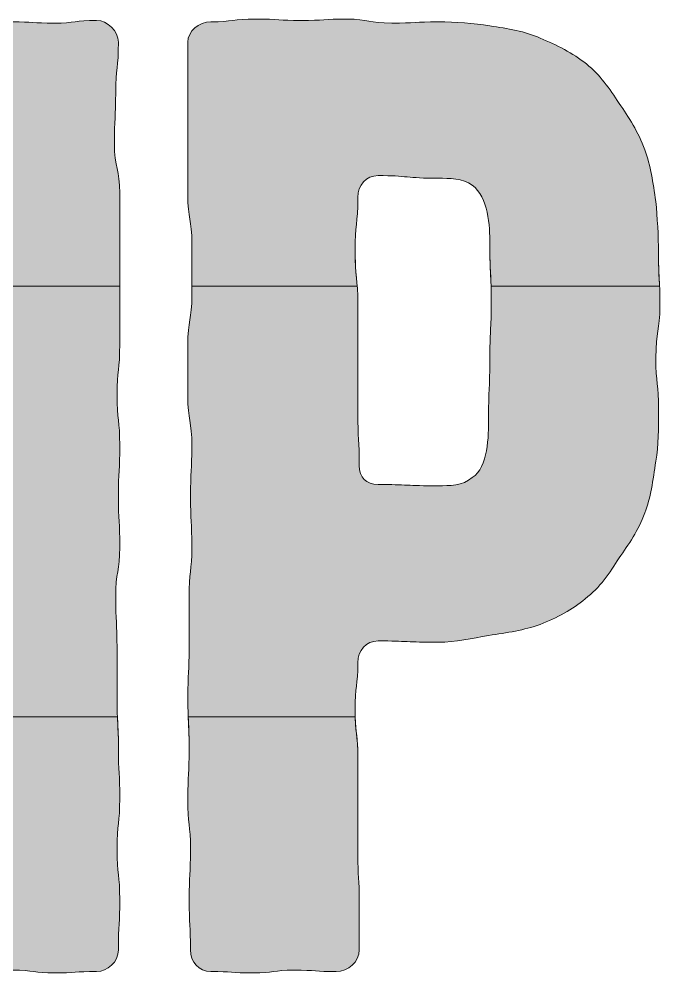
# Model space of a CAD drawing. Header units: inches. Extents: x 178 to 902, y -1017 to -53.
# Drawn here: x 533.2 to 668, y -826.6 to -626 of the extents above; entities that cross this region are included whole.
import ezdxf

# ---------------------------------------------------------------- set-up
doc = ezdxf.new("R2010")
doc.units = ezdxf.units.IN
doc.header["$MEASUREMENT"] = 0
doc.layers.add('Layer 1', color=7, linetype='Continuous')

# ---------------------------------------------------------------- blocks, each defined once
blk = doc.blocks.new('block 5')
at = {"layer": 'Layer 1', "true_color": 0x2b568d}
h = blk.add_hatch(color=167, dxfattribs=at)
h.dxf.hatch_style = 2
edge = h.paths.add_edge_path()
edge.add_spline(control_points=[(554.37, -790.02), (554.37, -795.17), (553.8, -795.17), (553.8, -800.6), (553.8, -806.04), (554.37, -806.04), (554.37, -811.19), (554.37, -816.34), (554.09, -816.34), (554.09, -821.78), (554.09, -824.35), (551.8, -826.36), (549.51, -826.36), (544.93, -826.36), (544.93, -826.64), (540.64, -826.64), (536.34, -826.64), (536.34, -826.07), (531.77, -826.07), (527.47, -825.79), (527.47, -826.07), (522.9, -826.07), (520.61, -826.07), (518.6, -824.35), (518.6, -821.78), (518.6, -816.63), (518.89, -816.63), (518.89, -811.19), (518.89, -806.04), (518.6, -806.04), (518.6, -800.6), (518.6, -795.45), (518.6, -795.45), (518.6, -790.02), (518.6, -784.87), (518.32, -784.87), (518.32, -779.43), (518.32, -773.99), (518.32, -773.99), (518.32, -768.84), (518.32, -763.4), (518.32, -763.4), (518.32, -758.25), (518.32, -752.82), (518.6, -752.82), (518.6, -747.67), (518.6, -742.23), (518.89, -742.23), (518.89, -737.08), (518.89, -731.64), (518.32, -731.64), (518.32, -726.49), (518.32, -721.05), (518.6, -721.05), (518.6, -715.9), (518.6, -710.47), (518.6, -710.47), (518.6, -705.31), (518.6, -699.88), (518.32, -699.88), (518.32, -694.73), (518.32, -689.29), (518.6, -689.29), (518.6, -684.14), (518.6, -678.7), (518.32, -678.7), (518.32, -673.27), (518.32, -668.11), (518.32, -668.11), (518.32, -662.96), (518.32, -657.53), (518.32, -657.53), (518.32, -652.38), (518.32, -646.94), (518.6, -646.94), (518.6, -641.5), (518.6, -636.35), (518.6, -636.35), (518.6, -630.91), (518.6, -628.63), (520.61, -626.91), (522.9, -626.91), (527.47, -626.91), (527.47, -626.62), (531.77, -626.62), (536.06, -626.62), (536.06, -626.91), (540.64, -626.91), (544.93, -626.91), (544.93, -626.34), (549.51, -626.34), (551.8, -626.34), (554.09, -628.63), (554.09, -630.91), (554.09, -636.35), (553.51, -636.35), (553.51, -641.5), (553.51, -646.94), (553.23, -646.94), (553.23, -652.09), (553.23, -657.53), (554.37, -657.53), (554.37, -662.68), (554.37, -668.11), (554.37, -668.11), (554.37, -673.27), (554.37, -678.7), (554.37, -678.7), (554.37, -683.85), (554.37, -689.29), (554.37, -689.29), (554.37, -694.44), (554.37, -699.88), (553.8, -699.88), (553.8, -705.03), (553.8, -710.47), (554.37, -710.47), (554.37, -715.62), (554.37, -721.05), (554.09, -721.05), (554.09, -726.49), (554.09, -731.64), (554.37, -731.64), (554.37, -737.08), (554.37, -742.23), (553.51, -742.23), (553.51, -747.67), (553.51, -752.82), (553.8, -752.82), (553.8, -758.25), (553.8, -763.4), (553.8, -763.4), (553.8, -768.84), (553.8, -773.99), (554.09, -773.99), (554.09, -779.43), (554.09, -784.58), (554.37, -784.58), (554.37, -790.02)], knot_values=[0, 0, 0, 0, 1, 1, 1, 2, 2, 2, 3, 3, 3, 4, 4, 4, 5, 5, 5, 6, 6, 6, 7, 7, 7, 8, 8, 8, 9, 9, 9, 10, 10, 10, 11, 11, 11, 12, 12, 12, 13, 13, 13, 14, 14, 14, 15, 15, 15, 16, 16, 16, 17, 17, 17, 18, 18, 18, 19, 19, 19, 20, 20, 20, 21, 21, 21, 22, 22, 22, 23, 23, 23, 24, 24, 24, 25, 25, 25, 26, 26, 26, 27, 27, 27, 28, 28, 28, 29, 29, 29, 30, 30, 30, 31, 31, 31, 32, 32, 32, 33, 33, 33, 34, 34, 34, 35, 35, 35, 36, 36, 36, 37, 37, 37, 38, 38, 38, 39, 39, 39, 40, 40, 40, 41, 41, 41, 42, 42, 42, 43, 43, 43, 44, 44, 44, 45, 45, 45, 46, 46, 46, 46], degree=3, periodic=1)
h = blk.add_hatch(color=167, dxfattribs=at)
h.dxf.hatch_style = 2
edge = h.paths.add_edge_path()
edge.add_spline(control_points=[(667.97, -686.43), (667.97, -691.58), (667.11, -691.58), (667.11, -697.3), (667.11, -702.74), (667.68, -702.74), (667.68, -708.18), (667.68, -712.18), (667.68, -715.62), (667.11, -719.05), (666.54, -723.06), (665.97, -726.78), (664.82, -729.92), (663.39, -733.64), (661.39, -736.51), (659.39, -739.37), (657.38, -742.52), (655.38, -745.66), (652.23, -747.95), (649.66, -750.24), (646.22, -751.96), (642.79, -753.39), (639.36, -754.53), (635.92, -755.11), (631.92, -755.68), (628.48, -756.25), (625.05, -757.11), (621.33, -757.11), (614.75, -757.11), (614.75, -756.82), (608.74, -756.82), (606.16, -756.82), (604.44, -758.83), (604.44, -761.4), (604.44, -766.27), (603.87, -766.27), (603.87, -771.42), (603.87, -776.28), (604.44, -776.28), (604.44, -781.43), (604.44, -786.58), (604.44, -786.58), (604.44, -791.45), (604.44, -796.6), (604.44, -796.6), (604.44, -801.75), (604.44, -806.61), (604.73, -806.61), (604.73, -811.76), (604.73, -816.91), (604.73, -816.91), (604.73, -821.78), (604.73, -824.35), (602.44, -826.36), (599.87, -826.36), (595.57, -826.36), (595.57, -826.07), (591, -826.07), (586.7, -826.07), (586.7, -826.64), (582.41, -826.64), (577.83, -826.64), (577.83, -826.36), (573.54, -826.36), (570.97, -826.36), (569.25, -824.35), (569.25, -821.78), (569.25, -816.63), (568.96, -816.63), (568.96, -811.19), (568.96, -806.04), (569.25, -806.04), (569.25, -800.6), (569.25, -795.45), (568.68, -795.45), (568.68, -790.02), (568.68, -784.87), (568.96, -784.87), (568.96, -779.43), (568.96, -773.99), (568.68, -773.99), (568.68, -768.84), (568.68, -763.4), (568.96, -763.4), (568.96, -758.25), (568.96, -752.82), (568.96, -752.82), (568.96, -747.67), (568.96, -742.23), (569.53, -742.23), (569.53, -737.08), (569.53, -731.64), (569.25, -731.64), (569.25, -726.49), (569.25, -721.05), (569.53, -721.05), (569.53, -715.9), (569.53, -710.47), (568.68, -710.47), (568.68, -705.31), (568.68, -699.88), (568.68, -699.88), (568.68, -694.73), (568.68, -689.29), (569.53, -689.29), (569.53, -684.14), (569.53, -678.7), (569.53, -678.7), (569.53, -673.27), (569.53, -668.11), (568.68, -668.11), (568.68, -662.96), (568.68, -657.53), (568.68, -657.53), (568.68, -652.38), (568.68, -646.94), (568.68, -646.94), (568.68, -641.5), (568.68, -636.35), (568.68, -636.35), (568.68, -630.91), (568.68, -628.63), (570.97, -626.62), (573.54, -626.62), (578.12, -626.62), (578.12, -626.05), (582.98, -626.05), (587.85, -626.05), (587.85, -626.34), (592.43, -626.34), (597.29, -626.34), (597.29, -626.05), (602.16, -626.05), (606.74, -626.05), (606.74, -626.91), (611.6, -626.91), (616.46, -626.91), (616.46, -626.62), (621.33, -626.62), (625.05, -626.62), (628.77, -626.91), (632.2, -627.48), (635.92, -628.05), (639.64, -628.63), (642.79, -630.06), (646.22, -631.49), (649.66, -633.2), (652.52, -635.49), (655.38, -637.78), (657.38, -640.64), (659.39, -643.79), (661.39, -646.65), (663.39, -649.8), (664.82, -653.52), (665.97, -656.95), (666.54, -660.39), (667.11, -664.4), (667.4, -667.83), (667.68, -671.55), (667.68, -675.27), (667.68, -680.71), (667.97, -680.71), (667.97, -686.43)], knot_values=[0, 0, 0, 0, 1, 1, 1, 2, 2, 2, 3, 3, 3, 4, 4, 4, 5, 5, 5, 6, 6, 6, 7, 7, 7, 8, 8, 8, 9, 9, 9, 10, 10, 10, 11, 11, 11, 12, 12, 12, 13, 13, 13, 14, 14, 14, 15, 15, 15, 16, 16, 16, 17, 17, 17, 18, 18, 18, 19, 19, 19, 20, 20, 20, 21, 21, 21, 22, 22, 22, 23, 23, 23, 24, 24, 24, 25, 25, 25, 26, 26, 26, 27, 27, 27, 28, 28, 28, 29, 29, 29, 30, 30, 30, 31, 31, 31, 32, 32, 32, 33, 33, 33, 34, 34, 34, 35, 35, 35, 36, 36, 36, 37, 37, 37, 38, 38, 38, 39, 39, 39, 40, 40, 40, 41, 41, 41, 42, 42, 42, 43, 43, 43, 44, 44, 44, 45, 45, 45, 46, 46, 46, 47, 47, 47, 48, 48, 48, 49, 49, 49, 50, 50, 50, 51, 51, 51, 52, 52, 52, 53, 53, 53, 54, 54, 54, 54], degree=3, periodic=1)
edge = h.paths.add_edge_path()
edge.add_spline(control_points=[(632.49, -685.57), (632.49, -679.56), (632.2, -679.56), (632.2, -673.27), (632.2, -669.55), (631.92, -663.54), (628.48, -660.96), (626.48, -659.53), (623.62, -659.53), (621.33, -659.53), (614.75, -659.53), (614.75, -658.96), (608.74, -658.96), (606.16, -658.96), (604.44, -660.96), (604.44, -663.54), (604.44, -669.26), (603.87, -669.26), (603.87, -674.7), (603.87, -680.42), (604.44, -680.42), (604.44, -686.14), (604.44, -691.58), (604.44, -691.58), (604.44, -697.3), (604.44, -703.03), (604.44, -703.03), (604.44, -708.75), (604.44, -714.47), (604.73, -714.47), (604.73, -719.91), (604.73, -722.48), (606.16, -723.92), (608.74, -723.92), (614.75, -723.92), (614.75, -724.2), (621.33, -724.2), (623.62, -724.2), (626.48, -724.2), (628.48, -722.48), (631.92, -720.19), (631.92, -713.9), (631.92, -709.89), (631.92, -703.88), (632.2, -703.88), (632.2, -697.87), (632.2, -691.58), (632.49, -691.58), (632.49, -685.57)], knot_values=[0, 0, 0, 0, 1, 1, 1, 2, 2, 2, 3, 3, 3, 4, 4, 4, 5, 5, 5, 6, 6, 6, 7, 7, 7, 8, 8, 8, 9, 9, 9, 10, 10, 10, 11, 11, 11, 12, 12, 12, 13, 13, 13, 14, 14, 14, 15, 15, 15, 16, 16, 16, 16], degree=3, periodic=1)
at = {"layer": 'Layer 1', "lineweight": 0}
for points, knots in [([(554.37, -790.02), (554.37, -795.17), (553.8, -795.17), (553.8, -800.6), (553.8, -806.04), (554.37, -806.04), (554.37, -811.19), (554.37, -816.34), (554.09, -816.34), (554.09, -821.78), (554.09, -824.35), (551.8, -826.36), (549.51, -826.36), (544.93, -826.36), (544.93, -826.64), (540.64, -826.64), (536.34, -826.64), (536.34, -826.07), (531.77, -826.07), (527.47, -825.79), (527.47, -826.07), (522.9, -826.07), (520.61, -826.07), (518.6, -824.35), (518.6, -821.78), (518.6, -816.63), (518.89, -816.63), (518.89, -811.19), (518.89, -806.04), (518.6, -806.04), (518.6, -800.6), (518.6, -795.45), (518.6, -795.45), (518.6, -790.02), (518.6, -784.87), (518.32, -784.87), (518.32, -779.43), (518.32, -773.99), (518.32, -773.99), (518.32, -768.84), (518.32, -763.4), (518.32, -763.4), (518.32, -758.25), (518.32, -752.82), (518.6, -752.82), (518.6, -747.67), (518.6, -742.23), (518.89, -742.23), (518.89, -737.08), (518.89, -731.64), (518.32, -731.64), (518.32, -726.49), (518.32, -721.05), (518.6, -721.05), (518.6, -715.9), (518.6, -710.47), (518.6, -710.47), (518.6, -705.31), (518.6, -699.88), (518.32, -699.88), (518.32, -694.73), (518.32, -689.29), (518.6, -689.29), (518.6, -684.14), (518.6, -678.7), (518.32, -678.7), (518.32, -673.27), (518.32, -668.11), (518.32, -668.11), (518.32, -662.96), (518.32, -657.53), (518.32, -657.53), (518.32, -652.38), (518.32, -646.94), (518.6, -646.94), (518.6, -641.5), (518.6, -636.35), (518.6, -636.35), (518.6, -630.91), (518.6, -628.63), (520.61, -626.91), (522.9, -626.91), (527.47, -626.91), (527.47, -626.62), (531.77, -626.62), (536.06, -626.62), (536.06, -626.91), (540.64, -626.91), (544.93, -626.91), (544.93, -626.34), (549.51, -626.34), (551.8, -626.34), (554.09, -628.63), (554.09, -630.91), (554.09, -636.35), (553.51, -636.35), (553.51, -641.5), (553.51, -646.94), (553.23, -646.94), (553.23, -652.09), (553.23, -657.53), (554.37, -657.53), (554.37, -662.68), (554.37, -668.11), (554.37, -668.11), (554.37, -673.27), (554.37, -678.7), (554.37, -678.7), (554.37, -683.85), (554.37, -689.29), (554.37, -689.29), (554.37, -694.44), (554.37, -699.88), (553.8, -699.88), (553.8, -705.03), (553.8, -710.47), (554.37, -710.47), (554.37, -715.62), (554.37, -721.05), (554.09, -721.05), (554.09, -726.49), (554.09, -731.64), (554.37, -731.64), (554.37, -737.08), (554.37, -742.23), (553.51, -742.23), (553.51, -747.67), (553.51, -752.82), (553.8, -752.82), (553.8, -758.25), (553.8, -763.4), (553.8, -763.4), (553.8, -768.84), (553.8, -773.99), (554.09, -773.99), (554.09, -779.43), (554.09, -784.58), (554.37, -784.58), (554.37, -790.02)], [0, 0, 0, 0, 1, 1, 1, 2, 2, 2, 3, 3, 3, 4, 4, 4, 5, 5, 5, 6, 6, 6, 7, 7, 7, 8, 8, 8, 9, 9, 9, 10, 10, 10, 11, 11, 11, 12, 12, 12, 13, 13, 13, 14, 14, 14, 15, 15, 15, 16, 16, 16, 17, 17, 17, 18, 18, 18, 19, 19, 19, 20, 20, 20, 21, 21, 21, 22, 22, 22, 23, 23, 23, 24, 24, 24, 25, 25, 25, 26, 26, 26, 27, 27, 27, 28, 28, 28, 29, 29, 29, 30, 30, 30, 31, 31, 31, 32, 32, 32, 33, 33, 33, 34, 34, 34, 35, 35, 35, 36, 36, 36, 37, 37, 37, 38, 38, 38, 39, 39, 39, 40, 40, 40, 41, 41, 41, 42, 42, 42, 43, 43, 43, 44, 44, 44, 45, 45, 45, 46, 46, 46, 46]), ([(667.97, -686.43), (667.97, -691.58), (667.11, -691.58), (667.11, -697.3), (667.11, -702.74), (667.68, -702.74), (667.68, -708.18), (667.68, -712.18), (667.68, -715.62), (667.11, -719.05), (666.54, -723.06), (665.97, -726.78), (664.82, -729.92), (663.39, -733.64), (661.39, -736.51), (659.39, -739.37), (657.38, -742.52), (655.38, -745.66), (652.23, -747.95), (649.66, -750.24), (646.22, -751.96), (642.79, -753.39), (639.36, -754.53), (635.92, -755.11), (631.92, -755.68), (628.48, -756.25), (625.05, -757.11), (621.33, -757.11), (614.75, -757.11), (614.75, -756.82), (608.74, -756.82), (606.16, -756.82), (604.44, -758.83), (604.44, -761.4), (604.44, -766.27), (603.87, -766.27), (603.87, -771.42), (603.87, -776.28), (604.44, -776.28), (604.44, -781.43), (604.44, -786.58), (604.44, -786.58), (604.44, -791.45), (604.44, -796.6), (604.44, -796.6), (604.44, -801.75), (604.44, -806.61), (604.73, -806.61), (604.73, -811.76), (604.73, -816.91), (604.73, -816.91), (604.73, -821.78), (604.73, -824.35), (602.44, -826.36), (599.87, -826.36), (595.57, -826.36), (595.57, -826.07), (591, -826.07), (586.7, -826.07), (586.7, -826.64), (582.41, -826.64), (577.83, -826.64), (577.83, -826.36), (573.54, -826.36), (570.97, -826.36), (569.25, -824.35), (569.25, -821.78), (569.25, -816.63), (568.96, -816.63), (568.96, -811.19), (568.96, -806.04), (569.25, -806.04), (569.25, -800.6), (569.25, -795.45), (568.68, -795.45), (568.68, -790.02), (568.68, -784.87), (568.96, -784.87), (568.96, -779.43), (568.96, -773.99), (568.68, -773.99), (568.68, -768.84), (568.68, -763.4), (568.96, -763.4), (568.96, -758.25), (568.96, -752.82), (568.96, -752.82), (568.96, -747.67), (568.96, -742.23), (569.53, -742.23), (569.53, -737.08), (569.53, -731.64), (569.25, -731.64), (569.25, -726.49), (569.25, -721.05), (569.53, -721.05), (569.53, -715.9), (569.53, -710.47), (568.68, -710.47), (568.68, -705.31), (568.68, -699.88), (568.68, -699.88), (568.68, -694.73), (568.68, -689.29), (569.53, -689.29), (569.53, -684.14), (569.53, -678.7), (569.53, -678.7), (569.53, -673.27), (569.53, -668.11), (568.68, -668.11), (568.68, -662.96), (568.68, -657.53), (568.68, -657.53), (568.68, -652.38), (568.68, -646.94), (568.68, -646.94), (568.68, -641.5), (568.68, -636.35), (568.68, -636.35), (568.68, -630.91), (568.68, -628.63), (570.97, -626.62), (573.54, -626.62), (578.12, -626.62), (578.12, -626.05), (582.98, -626.05), (587.85, -626.05), (587.85, -626.34), (592.43, -626.34), (597.29, -626.34), (597.29, -626.05), (602.16, -626.05), (606.74, -626.05), (606.74, -626.91), (611.6, -626.91), (616.46, -626.91), (616.46, -626.62), (621.33, -626.62), (625.05, -626.62), (628.77, -626.91), (632.2, -627.48), (635.92, -628.05), (639.64, -628.63), (642.79, -630.06), (646.22, -631.49), (649.66, -633.2), (652.52, -635.49), (655.38, -637.78), (657.38, -640.64), (659.39, -643.79), (661.39, -646.65), (663.39, -649.8), (664.82, -653.52), (665.97, -656.95), (666.54, -660.39), (667.11, -664.4), (667.4, -667.83), (667.68, -671.55), (667.68, -675.27), (667.68, -680.71), (667.97, -680.71), (667.97, -686.43)], [0, 0, 0, 0, 1, 1, 1, 2, 2, 2, 3, 3, 3, 4, 4, 4, 5, 5, 5, 6, 6, 6, 7, 7, 7, 8, 8, 8, 9, 9, 9, 10, 10, 10, 11, 11, 11, 12, 12, 12, 13, 13, 13, 14, 14, 14, 15, 15, 15, 16, 16, 16, 17, 17, 17, 18, 18, 18, 19, 19, 19, 20, 20, 20, 21, 21, 21, 22, 22, 22, 23, 23, 23, 24, 24, 24, 25, 25, 25, 26, 26, 26, 27, 27, 27, 28, 28, 28, 29, 29, 29, 30, 30, 30, 31, 31, 31, 32, 32, 32, 33, 33, 33, 34, 34, 34, 35, 35, 35, 36, 36, 36, 37, 37, 37, 38, 38, 38, 39, 39, 39, 40, 40, 40, 41, 41, 41, 42, 42, 42, 43, 43, 43, 44, 44, 44, 45, 45, 45, 46, 46, 46, 47, 47, 47, 48, 48, 48, 49, 49, 49, 50, 50, 50, 51, 51, 51, 52, 52, 52, 53, 53, 53, 54, 54, 54, 54]), ([(632.49, -685.57), (632.49, -679.56), (632.2, -679.56), (632.2, -673.27), (632.2, -669.55), (631.92, -663.54), (628.48, -660.96), (626.48, -659.53), (623.62, -659.53), (621.33, -659.53), (614.75, -659.53), (614.75, -658.96), (608.74, -658.96), (606.16, -658.96), (604.44, -660.96), (604.44, -663.54), (604.44, -669.26), (603.87, -669.26), (603.87, -674.7), (603.87, -680.42), (604.44, -680.42), (604.44, -686.14), (604.44, -691.58), (604.44, -691.58), (604.44, -697.3), (604.44, -703.03), (604.44, -703.03), (604.44, -708.75), (604.44, -714.47), (604.73, -714.47), (604.73, -719.91), (604.73, -722.48), (606.16, -723.92), (608.74, -723.92), (614.75, -723.92), (614.75, -724.2), (621.33, -724.2), (623.62, -724.2), (626.48, -724.2), (628.48, -722.48), (631.92, -720.19), (631.92, -713.9), (631.92, -709.89), (631.92, -703.88), (632.2, -703.88), (632.2, -697.87), (632.2, -691.58), (632.49, -691.58), (632.49, -685.57)], [0, 0, 0, 0, 1, 1, 1, 2, 2, 2, 3, 3, 3, 4, 4, 4, 5, 5, 5, 6, 6, 6, 7, 7, 7, 8, 8, 8, 9, 9, 9, 10, 10, 10, 11, 11, 11, 12, 12, 12, 13, 13, 13, 14, 14, 14, 15, 15, 15, 16, 16, 16, 16])]:
    blk.add_open_spline(points, degree=3, knots=knots, dxfattribs=at)
blk = doc.blocks.new('block 6')
at = {"layer": 'Layer 1', "true_color": 0xd21b30}
h = blk.add_hatch(color=242, dxfattribs=at)
h.dxf.hatch_style = 2
edge = h.paths.add_edge_path()
edge.add_spline(control_points=[(554.37, -682.22), (554.37, -682.22), (554.37, -673.27), (554.37, -673.27), (554.37, -668.11), (554.37, -668.11), (554.37, -662.68), (554.37, -657.53), (553.23, -657.53), (553.23, -652.09), (553.23, -646.94), (553.51, -646.94), (553.51, -641.5), (553.51, -636.35), (554.09, -636.35), (554.09, -630.91), (554.09, -628.63), (551.8, -626.34), (549.51, -626.34), (544.93, -626.34), (544.93, -626.91), (540.64, -626.91), (536.06, -626.91), (536.06, -626.62), (531.77, -626.62), (527.47, -626.62), (527.47, -626.91), (522.9, -626.91), (520.61, -626.91), (518.6, -628.63), (518.6, -630.91), (518.6, -636.35), (518.6, -636.35), (518.6, -641.5), (518.6, -646.94), (518.32, -646.94), (518.32, -652.38), (518.32, -657.53), (518.32, -657.53), (518.32, -662.96), (518.32, -668.11), (518.32, -668.11), (518.32, -673.27), (518.32, -677.97), (518.53, -678.61), (518.59, -682.22), (518.59, -682.22), (554.37, -682.22), (554.37, -682.22)], knot_values=[0, 0, 0, 0, 1, 1, 1, 2, 2, 2, 3, 3, 3, 4, 4, 4, 5, 5, 5, 6, 6, 6, 7, 7, 7, 8, 8, 8, 9, 9, 9, 10, 10, 10, 11, 11, 11, 12, 12, 12, 13, 13, 13, 14, 14, 14, 15, 15, 15, 16, 16, 16, 16], degree=3, periodic=1)
h = blk.add_hatch(color=242, dxfattribs=at)
h.dxf.hatch_style = 2
edge = h.paths.add_edge_path()
edge.add_spline(control_points=[(569.53, -682.22), (569.53, -682.22), (604.32, -682.22), (604.32, -682.22), (604.15, -679.9), (603.87, -678.69), (603.87, -674.7), (603.87, -669.26), (604.44, -669.26), (604.44, -663.54), (604.44, -660.96), (606.16, -658.96), (608.74, -658.96), (614.75, -658.96), (614.75, -659.53), (621.33, -659.53), (623.62, -659.53), (626.48, -659.53), (628.48, -660.96), (631.92, -663.54), (632.2, -669.55), (632.2, -673.27), (632.2, -678.1), (632.37, -679.23), (632.45, -682.22), (632.45, -682.22), (667.9, -682.22), (667.9, -682.22), (667.81, -680.11), (667.68, -678.9), (667.68, -675.27), (667.68, -671.55), (667.4, -667.83), (667.11, -664.4), (666.54, -660.39), (665.97, -656.95), (664.82, -653.52), (663.39, -649.8), (661.39, -646.65), (659.39, -643.79), (657.38, -640.64), (655.38, -637.78), (652.52, -635.49), (649.66, -633.2), (646.22, -631.49), (642.79, -630.06), (639.64, -628.63), (635.92, -628.05), (632.2, -627.48), (628.77, -626.91), (625.05, -626.62), (621.33, -626.62), (616.46, -626.62), (616.46, -626.91), (611.6, -626.91), (606.74, -626.91), (606.74, -626.05), (602.16, -626.05), (597.29, -626.05), (597.29, -626.34), (592.43, -626.34), (587.85, -626.34), (587.85, -626.05), (582.98, -626.05), (578.12, -626.05), (578.12, -626.62), (573.54, -626.62), (570.97, -626.62), (568.68, -628.63), (568.68, -630.91), (568.68, -636.35), (568.68, -636.35), (568.68, -641.5), (568.68, -646.94), (568.68, -646.94), (568.68, -652.38), (568.68, -657.53), (568.68, -657.53), (568.68, -662.96), (568.68, -668.11), (569.53, -668.11), (569.53, -673.27), (569.53, -673.27), (569.53, -682.22), (569.53, -682.22)], knot_values=[0, 0, 0, 0, 1, 1, 1, 2, 2, 2, 3, 3, 3, 4, 4, 4, 5, 5, 5, 6, 6, 6, 7, 7, 7, 8, 8, 8, 9, 9, 9, 10, 10, 10, 11, 11, 11, 12, 12, 12, 13, 13, 13, 14, 14, 14, 15, 15, 15, 16, 16, 16, 17, 17, 17, 18, 18, 18, 19, 19, 19, 20, 20, 20, 21, 21, 21, 22, 22, 22, 23, 23, 23, 24, 24, 24, 25, 25, 25, 26, 26, 26, 27, 27, 27, 28, 28, 28, 28], degree=3, periodic=1)
h = blk.add_hatch(color=242, dxfattribs=at)
h.dxf.hatch_style = 2
edge = h.paths.add_edge_path()
edge.add_spline(control_points=[(554.09, -779.43), (554.09, -775.9), (553.97, -774.66), (553.88, -772.81), (553.88, -772.81), (518.32, -772.81), (518.32, -772.81), (518.32, -772.81), (518.32, -779.43), (518.32, -779.43), (518.32, -784.87), (518.6, -784.87), (518.6, -790.02), (518.6, -795.45), (518.6, -795.45), (518.6, -800.6), (518.6, -806.04), (518.89, -806.04), (518.89, -811.19), (518.89, -816.63), (518.6, -816.63), (518.6, -821.78), (518.6, -824.35), (520.61, -826.07), (522.9, -826.07), (527.47, -826.07), (527.47, -825.79), (531.77, -826.07), (536.34, -826.07), (536.34, -826.64), (540.64, -826.64), (544.93, -826.64), (544.93, -826.36), (549.51, -826.36), (551.8, -826.36), (554.09, -824.35), (554.09, -821.78), (554.09, -816.34), (554.37, -816.34), (554.37, -811.19), (554.37, -806.04), (553.8, -806.04), (553.8, -800.6), (553.8, -795.17), (554.37, -795.17), (554.37, -790.02), (554.37, -784.58), (554.09, -784.58), (554.09, -779.43)], knot_values=[0, 0, 0, 0, 1, 1, 1, 2, 2, 2, 3, 3, 3, 4, 4, 4, 5, 5, 5, 6, 6, 6, 7, 7, 7, 8, 8, 8, 9, 9, 9, 10, 10, 10, 11, 11, 11, 12, 12, 12, 13, 13, 13, 14, 14, 14, 15, 15, 15, 16, 16, 16, 16], degree=3, periodic=1)
h = blk.add_hatch(color=242, dxfattribs=at)
h.dxf.hatch_style = 2
edge = h.paths.add_edge_path()
edge.add_spline(control_points=[(604.44, -791.45), (604.44, -786.58), (604.44, -786.58), (604.44, -781.43), (604.44, -776.83), (603.99, -776.33), (603.89, -772.81), (603.89, -772.81), (568.76, -772.81), (568.76, -772.81), (568.84, -774.66), (568.96, -775.9), (568.96, -779.43), (568.96, -784.87), (568.68, -784.87), (568.68, -790.02), (568.68, -795.45), (569.25, -795.45), (569.25, -800.6), (569.25, -806.04), (568.96, -806.04), (568.96, -811.19), (568.96, -816.63), (569.25, -816.63), (569.25, -821.78), (569.25, -824.35), (570.97, -826.36), (573.54, -826.36), (577.83, -826.36), (577.83, -826.64), (582.41, -826.64), (586.7, -826.64), (586.7, -826.07), (591, -826.07), (595.57, -826.07), (595.57, -826.36), (599.87, -826.36), (602.44, -826.36), (604.73, -824.35), (604.73, -821.78), (604.73, -816.91), (604.73, -816.91), (604.73, -811.76), (604.73, -806.61), (604.44, -806.61), (604.44, -801.75), (604.44, -796.6), (604.44, -796.6), (604.44, -791.45)], knot_values=[0, 0, 0, 0, 1, 1, 1, 2, 2, 2, 3, 3, 3, 4, 4, 4, 5, 5, 5, 6, 6, 6, 7, 7, 7, 8, 8, 8, 9, 9, 9, 10, 10, 10, 11, 11, 11, 12, 12, 12, 13, 13, 13, 14, 14, 14, 15, 15, 15, 16, 16, 16, 16], degree=3, periodic=1)
at = {"layer": 'Layer 1', "lineweight": 0}
for points, knots in [([(554.37, -682.22), (554.37, -682.22), (554.37, -673.27), (554.37, -673.27), (554.37, -668.11), (554.37, -668.11), (554.37, -662.68), (554.37, -657.53), (553.23, -657.53), (553.23, -652.09), (553.23, -646.94), (553.51, -646.94), (553.51, -641.5), (553.51, -636.35), (554.09, -636.35), (554.09, -630.91), (554.09, -628.63), (551.8, -626.34), (549.51, -626.34), (544.93, -626.34), (544.93, -626.91), (540.64, -626.91), (536.06, -626.91), (536.06, -626.62), (531.77, -626.62), (527.47, -626.62), (527.47, -626.91), (522.9, -626.91), (520.61, -626.91), (518.6, -628.63), (518.6, -630.91), (518.6, -636.35), (518.6, -636.35), (518.6, -641.5), (518.6, -646.94), (518.32, -646.94), (518.32, -652.38), (518.32, -657.53), (518.32, -657.53), (518.32, -662.96), (518.32, -668.11), (518.32, -668.11), (518.32, -673.27), (518.32, -677.97), (518.53, -678.61), (518.59, -682.22), (518.59, -682.22), (554.37, -682.22), (554.37, -682.22)], [0, 0, 0, 0, 1, 1, 1, 2, 2, 2, 3, 3, 3, 4, 4, 4, 5, 5, 5, 6, 6, 6, 7, 7, 7, 8, 8, 8, 9, 9, 9, 10, 10, 10, 11, 11, 11, 12, 12, 12, 13, 13, 13, 14, 14, 14, 15, 15, 15, 16, 16, 16, 16]), ([(569.53, -682.22), (569.53, -682.22), (604.32, -682.22), (604.32, -682.22), (604.15, -679.9), (603.87, -678.69), (603.87, -674.7), (603.87, -669.26), (604.44, -669.26), (604.44, -663.54), (604.44, -660.96), (606.16, -658.96), (608.74, -658.96), (614.75, -658.96), (614.75, -659.53), (621.33, -659.53), (623.62, -659.53), (626.48, -659.53), (628.48, -660.96), (631.92, -663.54), (632.2, -669.55), (632.2, -673.27), (632.2, -678.1), (632.37, -679.23), (632.45, -682.22), (632.45, -682.22), (667.9, -682.22), (667.9, -682.22), (667.81, -680.11), (667.68, -678.9), (667.68, -675.27), (667.68, -671.55), (667.4, -667.83), (667.11, -664.4), (666.54, -660.39), (665.97, -656.95), (664.82, -653.52), (663.39, -649.8), (661.39, -646.65), (659.39, -643.79), (657.38, -640.64), (655.38, -637.78), (652.52, -635.49), (649.66, -633.2), (646.22, -631.49), (642.79, -630.06), (639.64, -628.63), (635.92, -628.05), (632.2, -627.48), (628.77, -626.91), (625.05, -626.62), (621.33, -626.62), (616.46, -626.62), (616.46, -626.91), (611.6, -626.91), (606.74, -626.91), (606.74, -626.05), (602.16, -626.05), (597.29, -626.05), (597.29, -626.34), (592.43, -626.34), (587.85, -626.34), (587.85, -626.05), (582.98, -626.05), (578.12, -626.05), (578.12, -626.62), (573.54, -626.62), (570.97, -626.62), (568.68, -628.63), (568.68, -630.91), (568.68, -636.35), (568.68, -636.35), (568.68, -641.5), (568.68, -646.94), (568.68, -646.94), (568.68, -652.38), (568.68, -657.53), (568.68, -657.53), (568.68, -662.96), (568.68, -668.11), (569.53, -668.11), (569.53, -673.27), (569.53, -673.27), (569.53, -682.22), (569.53, -682.22)], [0, 0, 0, 0, 1, 1, 1, 2, 2, 2, 3, 3, 3, 4, 4, 4, 5, 5, 5, 6, 6, 6, 7, 7, 7, 8, 8, 8, 9, 9, 9, 10, 10, 10, 11, 11, 11, 12, 12, 12, 13, 13, 13, 14, 14, 14, 15, 15, 15, 16, 16, 16, 17, 17, 17, 18, 18, 18, 19, 19, 19, 20, 20, 20, 21, 21, 21, 22, 22, 22, 23, 23, 23, 24, 24, 24, 25, 25, 25, 26, 26, 26, 27, 27, 27, 28, 28, 28, 28]), ([(554.09, -779.43), (554.09, -775.9), (553.97, -774.66), (553.88, -772.81), (553.88, -772.81), (518.32, -772.81), (518.32, -772.81), (518.32, -772.81), (518.32, -779.43), (518.32, -779.43), (518.32, -784.87), (518.6, -784.87), (518.6, -790.02), (518.6, -795.45), (518.6, -795.45), (518.6, -800.6), (518.6, -806.04), (518.89, -806.04), (518.89, -811.19), (518.89, -816.63), (518.6, -816.63), (518.6, -821.78), (518.6, -824.35), (520.61, -826.07), (522.9, -826.07), (527.47, -826.07), (527.47, -825.79), (531.77, -826.07), (536.34, -826.07), (536.34, -826.64), (540.64, -826.64), (544.93, -826.64), (544.93, -826.36), (549.51, -826.36), (551.8, -826.36), (554.09, -824.35), (554.09, -821.78), (554.09, -816.34), (554.37, -816.34), (554.37, -811.19), (554.37, -806.04), (553.8, -806.04), (553.8, -800.6), (553.8, -795.17), (554.37, -795.17), (554.37, -790.02), (554.37, -784.58), (554.09, -784.58), (554.09, -779.43)], [0, 0, 0, 0, 1, 1, 1, 2, 2, 2, 3, 3, 3, 4, 4, 4, 5, 5, 5, 6, 6, 6, 7, 7, 7, 8, 8, 8, 9, 9, 9, 10, 10, 10, 11, 11, 11, 12, 12, 12, 13, 13, 13, 14, 14, 14, 15, 15, 15, 16, 16, 16, 16]), ([(604.44, -791.45), (604.44, -786.58), (604.44, -786.58), (604.44, -781.43), (604.44, -776.83), (603.99, -776.33), (603.89, -772.81), (603.89, -772.81), (568.76, -772.81), (568.76, -772.81), (568.84, -774.66), (568.96, -775.9), (568.96, -779.43), (568.96, -784.87), (568.68, -784.87), (568.68, -790.02), (568.68, -795.45), (569.25, -795.45), (569.25, -800.6), (569.25, -806.04), (568.96, -806.04), (568.96, -811.19), (568.96, -816.63), (569.25, -816.63), (569.25, -821.78), (569.25, -824.35), (570.97, -826.36), (573.54, -826.36), (577.83, -826.36), (577.83, -826.64), (582.41, -826.64), (586.7, -826.64), (586.7, -826.07), (591, -826.07), (595.57, -826.07), (595.57, -826.36), (599.87, -826.36), (602.44, -826.36), (604.73, -824.35), (604.73, -821.78), (604.73, -816.91), (604.73, -816.91), (604.73, -811.76), (604.73, -806.61), (604.44, -806.61), (604.44, -801.75), (604.44, -796.6), (604.44, -796.6), (604.44, -791.45)], [0, 0, 0, 0, 1, 1, 1, 2, 2, 2, 3, 3, 3, 4, 4, 4, 5, 5, 5, 6, 6, 6, 7, 7, 7, 8, 8, 8, 9, 9, 9, 10, 10, 10, 11, 11, 11, 12, 12, 12, 13, 13, 13, 14, 14, 14, 15, 15, 15, 16, 16, 16, 16])]:
    blk.add_open_spline(points, degree=3, knots=knots, dxfattribs=at)
blk = doc.blocks.new('block 2')
at = {"layer": 'Layer 1'}
for name in ['block 5', 'block 6']:
    blk.add_blockref(name, (0, 0), dxfattribs=at)

msp = doc.modelspace()

# ---------------------------------------------------------------- block references
at = {"layer": 'Layer 1'}
msp.add_blockref('block 2', (0, 0), dxfattribs=at)

doc.saveas('drawing.dxf')
